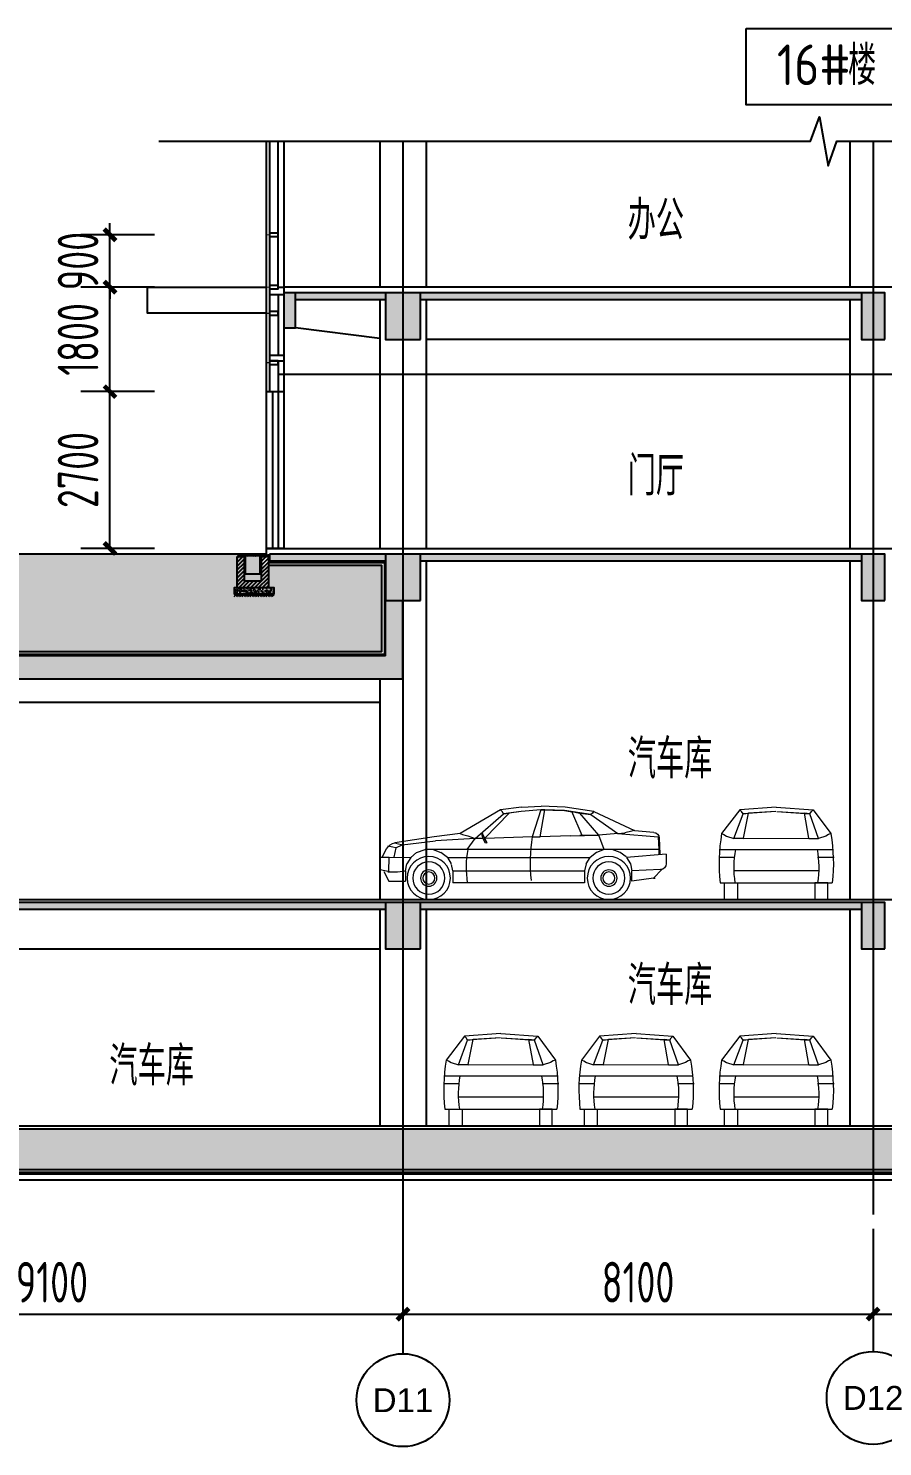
# Model space of a CAD drawing. Extents: x 33318 to 174393, y -247680 to 18171.
# Drawn here: x 109368 to 124086, y -44674 to -20244 of the extents above; entities that cross this region are included whole.
import ezdxf
from ezdxf.enums import TextEntityAlignment as Align

# ---------------------------------------------------------------- set-up
doc = ezdxf.new("R2010")
doc.units = 0
doc.header["$LTSCALE"] = 10
doc.header["$MEASUREMENT"] = 0
doc.linetypes.add('DASH', pattern=[0.35, 0.25, -0.1])
doc.linetypes.add('DOTE', pattern=[2.42, 2, -0.2, 0.02, -0.2])
for name, color, linetype in [('01-标注_尺寸', 124, 'Continuous'), ('01-标注_符号', 200, 'Continuous'), ('01-标注_轴线坐标', 132, 'Continuous'), ('02-TEXT_房间', 7, 'Continuous'), ('02-TEXT_轴号', 7, 'Continuous'), ('05-填充_156', 156, 'Continuous'), ('05-填充_天正', 26, 'Continuous'), ('A-C_玻璃幕墙', 140, 'Continuous'), ('A-D_铝板', 181, 'Continuous'), ('A-D_龙骨', 152, 'Continuous'), ('A-SUR_保温', 222, 'Continuous'), ('A-SUR_吊顶', 40, 'Continuous'), ('A-SUR_看线', 231, 'Continuous'), ('A-SUR_面层', 191, 'Continuous'), ('A-TECH_结构', 21, 'Continuous'), ('A_AXIS-轴线', 36, 'DOTE'), ('A_STR-砌块墙', 121, 'Continuous'), ('A_STR-砼墙', 51, 'Continuous'), ('A_STR-砼柱', 51, 'Continuous'), ('AXIS_TEXT', 7, 'Continuous'), ('构造物', 145, 'Continuous')]:
    doc.layers.add(name, color=color, linetype=linetype)
doc.layers.add('PUB_HATCH', color=8, linetype='Continuous', lineweight=0)
doc.styles.add('_TCH_AXIS', font='FZXiHei-I-Z08S.ttf')
doc.styles.add('_TCH_DIM_T3', font='ROS1', dxfattribs={"width": 0.8, "bigfont": 'JD'})
doc.styles.add('COMPLEX', font='COMPLEX')
doc.styles.get("Standard").update_dxf_attribs({"font": 'gbenor.shx', "bigfont": 'gbcbig.shx'})
doc.dimstyles.new('_TCH_ARCH&&200', dxfattribs={"dimtxt": 700, "dimasz": 200, "dimexe": 500, "dimexo": 600, "dimgap": 200, "dimtad": 1, "dimdec": 0, "dimzin": 0, "dimdsep": 46, "dimtxsty": '_TCH_DIM_T3', "dimblk": 'ARCHTICK', "dimcen": 0.09, "dimazin": 2, "dimtfac": 1, "dimtdec": 0, "dimtix": 1, "dimtmove": 2, "dimatfit": 3, "dimfxl": 0, "dimtolj": 1, "dimtzin": 0, "dimarcsym": 0})
pattern_1 = [(45, (118301.036, -29211.951), (-17.96051, 17.96051), []), (45, (118318.996, -29211.951), (-17.96051, 17.96051), [12.7, -6.35])]

# ---------------------------------------------------------------- blocks, each defined once
blk = doc.blocks.new('幕墙龙骨')
at = {"const_width": 20}
blk.add_lwpolyline([(-150, 0), (-200, 0)], dxfattribs=at)
blk.add_lwpolyline([(-150, 30), (-150, -30), (0, -30), (0, 30)], close=True)
blk = doc.blocks.new('A$C3E782531')
at = {"layer": 'PUB_HATCH'}
for p, q in [((357, 1547), (43, 1137)), ((253, 1055), (412, 1478)), ((984, 1593), (357, 1547)), ((385, 1519), (357, 1547)), ((412, 1478), (385, 1519)), ((977, 1519), (412, 1478)), ((412, 1478), (508, 1492)), ((422, 1060), (508, 1492)), ((977, 1519), (508, 1492)), ((984, 1593), (1620, 1547)), ((992, 1519), (1565, 1478)), ((992, 1519), (1469, 1492)), ((1565, 1478), (1469, 1492)), ((1546, 1060), (1469, 1492)), ((1565, 1478), (1592, 1519)), ((1715, 1055), (1565, 1478)), ((1592, 1519), (1620, 1547)), ((1620, 1547), (1925, 1137)), ((43, 1137), (84, 1123)), ((84, 1123), (130, 1096)), ((130, 1096), (253, 1055)), ((425, 1055), (253, 1055)), ((1544, 1055), (1715, 1055)), ((1838, 1096), (1715, 1055)), ((1885, 1123), (1838, 1096)), ((1925, 1137), (1885, 1123)), ((9, 864), (1971, 864)), ((271, 727), (2, 727)), ((1716, 495), (253, 495)), ((1985, 727), (1698, 727)), ((18, 290), (1951, 290))]:
    blk.add_line(p, q, dxfattribs=at)
for points in [[(43, 1137, 0.068594), (18, 290)], [(1925, 1137, -0.068594), (1951, 290)], [(281, 863, 0.088107), (273, 290)], [(1687, 863, -0.088107), (1696, 290)]]:
    blk.add_lwpolyline(points, format="xyb", dxfattribs=at)
blk.add_lwpolyline([(425, 1055), (1546, 1060)], dxfattribs=at)
for points in [[(96, 290), (317, 290), (317, 0), (96, 0)], [(1872, 290), (1652, 290), (1652, 0), (1872, 0)]]:
    blk.add_lwpolyline(points, close=True, dxfattribs=at)
blk = doc.blocks.new('dartt')
at = {"transparency": 33554641}
h = blk.add_hatch(dxfattribs=at)
h.set_pattern_fill('ANSI32', color=26)
h.set_pattern_definition([(45, (1294.211, 122.3605), (-3.367596, 3.367596), []), (45, (1296.4563, 122.3605), (-3.367596, 3.367596), [])])
edge = h.paths.add_edge_path()
edge.add_arc((0, 21), 4, 0, 90)
edge.add_line((0, 25), (0, 0))
edge.add_line((0, 0), (25, 0))
edge.add_arc((21, 0), 4, 0, 90)
edge.add_line((21, 4), (4, 4))
edge.add_line((4, 4), (4, 21))
blk.add_lwpolyline([(0, 25), (0, 0), (25, 0)])
blk.add_lwpolyline([(0, 25), (0, 25, -0.414214), (4, 21), (4, 4), (21, 4, -0.414214), (25, 0), (25, 0)], format="xyb")
blk = doc.blocks.new('_ArchTick')
at = {"color": 0, "linetype": 'ByBlock', "const_width": 0.4}
blk.add_lwpolyline([(-0.5, -0.5), (0.5, 0.5)], dxfattribs=at)
blk = doc.blocks.new('*D171')
at = {"layer": '01-标注_尺寸', "color": 0, "lineweight": -2, "transparency": 16777216}
for p, q in [((106722, -40925), (106722, -42892)), ((115822, -40925), (115822, -42892)), ((106722, -42392), (115822, -42392))]:
    blk.add_line(p, q, dxfattribs=at)
at = {"layer": 'Defpoints', "color": 0, "transparency": 16777216}
for p in [(106722, -40325), (115822, -40325), (115822, -42392)]:
    blk.add_point(p, dxfattribs=at)
at = {"layer": '01-标注_尺寸', "color": 0, "lineweight": -2, "transparency": 16777216, "xscale": 200, "yscale": 200, "zscale": 200, "rotation": 180}
blk.add_blockref('_ArchTick', (106722, -42392), dxfattribs=at)
at = {"layer": '01-标注_尺寸', "color": 0, "lineweight": -2, "transparency": 16777216, "xscale": 200, "yscale": 200, "zscale": 200}
blk.add_blockref('_ArchTick', (115822, -42392), dxfattribs=at)
at = {"layer": '01-标注_尺寸', "color": 0, "transparency": 16777216, "insert": (109775, -41842), "char_height": 700, "attachment_point": 5, "style": '_TCH_DIM_T3'}
blk.add_mtext('\\A1;9100', dxfattribs=at)
blk = doc.blocks.new('*D172')
at = {"layer": '01-标注_尺寸', "color": 0, "lineweight": -2, "transparency": 16777216}
for p, q in [((115822, -40925), (115822, -42892)), ((123922, -40925), (123922, -42892)), ((115822, -42392), (123922, -42392))]:
    blk.add_line(p, q, dxfattribs=at)
at = {"layer": 'Defpoints', "color": 0, "transparency": 16777216}
for p in [(115822, -40325), (123922, -40325), (123922, -42392)]:
    blk.add_point(p, dxfattribs=at)
at = {"layer": '01-标注_尺寸', "color": 0, "lineweight": -2, "transparency": 16777216, "xscale": 200, "yscale": 200, "zscale": 200, "rotation": 180}
blk.add_blockref('_ArchTick', (115822, -42392), dxfattribs=at)
at = {"layer": '01-标注_尺寸', "color": 0, "lineweight": -2, "transparency": 16777216, "xscale": 200, "yscale": 200, "zscale": 200}
blk.add_blockref('_ArchTick', (123922, -42392), dxfattribs=at)
at = {"layer": '01-标注_尺寸', "color": 0, "transparency": 16777216, "insert": (119872, -41842), "char_height": 700, "attachment_point": 5, "style": '_TCH_DIM_T3'}
blk.add_mtext('\\A1;8100', dxfattribs=at)
blk = doc.blocks.new('*D173')
at = {"layer": '01-标注_尺寸', "color": 0, "lineweight": -2, "transparency": 16777216}
for p, q in [((123922, -40925), (123922, -42892)), ((132622, -40925), (132622, -42892)), ((123922, -42392), (132622, -42392))]:
    blk.add_line(p, q, dxfattribs=at)
at = {"layer": 'Defpoints', "color": 0, "transparency": 16777216}
for p in [(123922, -40325), (132622, -40325), (132622, -42392)]:
    blk.add_point(p, dxfattribs=at)
at = {"layer": '01-标注_尺寸', "color": 0, "lineweight": -2, "transparency": 16777216, "xscale": 200, "yscale": 200, "zscale": 200, "rotation": 180}
blk.add_blockref('_ArchTick', (123922, -42392), dxfattribs=at)
at = {"layer": '01-标注_尺寸', "color": 0, "lineweight": -2, "transparency": 16777216, "xscale": 200, "yscale": 200, "zscale": 200}
blk.add_blockref('_ArchTick', (132622, -42392), dxfattribs=at)
at = {"layer": '01-标注_尺寸', "color": 0, "transparency": 16777216, "insert": (128272, -41842), "char_height": 700, "attachment_point": 5, "style": '_TCH_DIM_T3'}
blk.add_mtext('\\A1;8700', dxfattribs=at)
blk = doc.blocks.new('_AXISO')
blk.add_circle((0, 0), 0.5)
at = {"layer": 'AXIS_TEXT', "style": 'COMPLEX', "width": 1.041667}
blk.add_attdef('A', text='', height=0.56, dxfattribs=at).set_placement((-0.25, -0.28), (0.25, -0.28), align=Align.FIT)
blk = doc.blocks.new('_FZH')
blk.add_lwpolyline([(-0.5, -0.5), (0.5, -0.5), (0.5, 0.5), (-0.5, 0.5)], close=True)
at = {"layer": 'PUB_HATCH'}
blk.add_solid([(-0.5, -0.5), (0.5, -0.5), (-0.5, 0.5), (0.5, 0.5)], dxfattribs=at)
blk = doc.blocks.new('$elev$00000063')
at = {"layer": 'PUB_HATCH'}
for p, q in [((-1095, 1524), (-1792, 1196)), ((-1041, 1469), (-1505, 1142)), ((-1177, 1114), (-849, 1497)), ((-1095, 1524), (-596, 1598)), ((-1041, 1469), (-1095, 1524)), ((-1081, 1510), (-1068, 1497)), ((-1068, 1497), (-1041, 1469)), ((-1041, 1469), (-590, 1538)), ((-849, 1497), (-1041, 1469)), ((-891, 1109), (-713, 1524)), ((-713, 1524), (-849, 1497)), ((-685, 1524), (-713, 1524)), ((-590, 1538), (-685, 1524)), ((-596, 1598), (-183, 1613)), ((-180, 1551), (-590, 1538)), ((-590, 1538), (-249, 1551)), ((-249, 1551), (-180, 1551)), ((-166, 1087), (-249, 1551)), ((154, 1598), (-183, 1613)), ((-180, 1551), (161, 1524)), ((-180, 1551), (-33, 1085)), ((154, 1598), (516, 1551)), ((161, 1524), (462, 1483)), ((161, 1524), (366, 1497)), ((462, 1483), (366, 1497)), ((784, 1064), (366, 1497)), ((462, 1483), (489, 1524)), ((953, 1059), (462, 1483)), ((489, 1524), (516, 1551)), ((516, 1551), (1212, 1142)), ((-2218, 1068), (-2229, 786)), ((-2202, 1087), (-2215, 869)), ((-1505, 1142), (-2202, 1087)), ((-1792, 1196), (-2128, 1164)), ((-1792, 1196), (-1750, 1182)), ((-1750, 1182), (-1628, 1155)), ((-1505, 1142), (-1628, 1155)), ((-1505, 1142), (-1177, 1114)), ((-1273, 869), (-1177, 1114)), ((-1177, 1114), (-891, 1109)), ((-693, 1103), (-1177, 1114)), ((-891, 1109), (-853, 1107)), ((-693, 1103), (-166, 1087)), ((-33, 1085), (-166, 1087)), ((-33, 1085), (782, 1060)), ((746, 983), (779, 1053)), ((746, 983), (751, 987)), ((746, 983), (762, 983)), ((751, 987), (789, 1059)), ((783, 987), (762, 983)), ((779, 1053), (834, 1158)), ((822, 1059), (783, 987)), ((819, 1120), (789, 1059)), ((834, 1158), (819, 1120)), ((835, 1120), (822, 1059)), ((822, 1059), (953, 1059)), ((834, 1158), (835, 1120)), ((1076, 1101), (953, 1059)), ((1090, 869), (953, 1059)), ((953, 1059), (1636, 1019)), ((1172, 1128), (1076, 1101)), ((1212, 1142), (1172, 1128)), ((1212, 1142), (1661, 1087)), ((2210, 950), (1636, 1019)), ((1661, 1087), (2334, 982)), ((-2338, 786), (-2338, 622)), ((-2338, 786), (-1655, 732)), ((-2215, 869), (-2215, 786)), ((-2215, 869), (1814, 869)), ((-1650, 741), (-1546, 814)), ((-1546, 814), (-1409, 869)), ((-1273, 869), (-1136, 814)), ((-1136, 814), (-1027, 732)), ((1431, 732), (1541, 814)), ((1677, 869), (1541, 814)), ((1964, 814), (1814, 869)), ((2060, 732), (1964, 814)), ((2436, 738), (2060, 732)), ((2319, 896), (2210, 950)), ((2219, 951), (2327, 973)), ((2319, 896), (2373, 909)), ((2319, 896), (2352, 738)), ((2373, 909), (2456, 923)), ((2596, 735), (2436, 738)), ((2441, 488), (2436, 738)), ((2556, 735), (2480, 878)), ((2596, 735), (2587, 520)), ((-2262, 524), (-2119, 377)), ((-2242, 522), (-1750, 500)), ((-1723, 623), (-1750, 500)), ((-1750, 322), (-1750, 500)), ((-1655, 732), (-1723, 623)), ((-958, 623), (-1027, 732)), ((1431, 732), (-1027, 732)), ((-958, 623), (-931, 500)), ((-931, 500), (-931, 295)), ((1335, 500), (-931, 500)), ((1335, 500), (1335, 295)), ((1337, 499), (1362, 610)), ((1431, 732), (1363, 623)), ((2060, 732), (2127, 623)), ((2155, 500), (2127, 623)), ((2155, 500), (2155, 322)), ((2291, 486), (2155, 500)), ((2428, 486), (2587, 520)), ((-2119, 377), (-2147, 377)), ((-2119, 377), (-1750, 322)), ((-931, 295), (1335, 295)), ((2437, 322), (2155, 322)), ((2456, 486), (2291, 486)), ((2523, 488), (2437, 322))]:
    blk.add_line(p, q, dxfattribs=at)
for points in [[(-33, 1085, -0.073246), (-13, 336)], [(1079, 868, -0.088107), (1087, 295)]]:
    blk.add_lwpolyline(points, format="xyb", dxfattribs=at)
for centre, radius in [((-1352, 377), 372), ((1751, 377), 372), ((-1352, 377), 277), ((-1352, 377), 141), ((1751, 377), 277), ((1751, 377), 141), ((-1352, 377), 104), ((1751, 377), 104)]:
    blk.add_circle(centre, radius, dxfattribs=at)
for centre, radius, start, end in [((-2118, 1064), 100, 95.5094, 177.8582), ((2303, 784), 200, 27.974, 81.1208), ((-2238, 622), 100, 180, 267.3569)]:
    blk.add_arc(centre, radius, start, end, dxfattribs=at)
at = {"layer": 'PUB_HATCH', "width": 0.8, "flags": 9}
for tag in ['XSIZE', 'YSIZE']:
    blk.add_attdef(tag, (0, 0), '', height=0.5, dxfattribs=at)
blk = doc.blocks.new('$LinePat$素土夯实')
at = {"color": 0}
for p, q in [((0, -210), (210, 0)), ((120, -300), (420, 0)), ((420, 0), (608, -188)), ((495, -300), (795, 0)), ((615, 0), (705, -90)), ((210, -210), (300, -300)), ((315, -105), (502, -293)), ((705, -300), (795, -210))]:
    blk.add_line(p, q, dxfattribs=at)
blk = doc.blocks.new('*D235')
at = {"layer": '01-标注_尺寸', "color": 0, "lineweight": -2, "transparency": 16777216}
for p, q in [((110774, -23802), (110774, -23602)), ((111542, -23802), (110274, -23802)), ((110774, -24702), (110774, -23802)), ((111542, -24702), (110274, -24702)), ((110774, -24702), (110774, -24902))]:
    blk.add_line(p, q, dxfattribs=at)
at = {"layer": 'Defpoints', "color": 0, "transparency": 16777216}
for p in [(110774, -23802), (112142, -23802), (112142, -24702)]:
    blk.add_point(p, dxfattribs=at)
at = {"layer": '01-标注_尺寸', "color": 0, "lineweight": -2, "transparency": 16777216, "xscale": 200, "yscale": 200, "zscale": 200}
for p, rotation in [((110774, -23802), 270), ((110774, -24702), 90)]:
    blk.add_blockref('_ArchTick', p, dxfattribs=dict(at, rotation=rotation))
at = {"layer": '01-标注_尺寸', "color": 0, "transparency": 16777216, "insert": (110224, -24252), "char_height": 700, "attachment_point": 5, "rotation": 90, "style": '_TCH_DIM_T3'}
blk.add_mtext('\\A1;900', dxfattribs=at)
blk = doc.blocks.new('*D236')
at = {"layer": '01-标注_尺寸', "color": 0, "lineweight": -2, "transparency": 16777216}
for p, q in [((111542, -24702), (110274, -24702)), ((110774, -26502), (110774, -24702)), ((111542, -26502), (110274, -26502))]:
    blk.add_line(p, q, dxfattribs=at)
at = {"layer": 'Defpoints', "color": 0, "transparency": 16777216}
for p in [(110774, -24702), (112142, -24702), (112142, -26502)]:
    blk.add_point(p, dxfattribs=at)
at = {"layer": '01-标注_尺寸', "color": 0, "lineweight": -2, "transparency": 16777216, "xscale": 200, "yscale": 200, "zscale": 200}
for p, rotation in [((110774, -24702), 90), ((110774, -26502), 270)]:
    blk.add_blockref('_ArchTick', p, dxfattribs=dict(at, rotation=rotation))
at = {"layer": '01-标注_尺寸', "color": 0, "transparency": 16777216, "insert": (110224, -25602), "char_height": 700, "attachment_point": 5, "rotation": 90, "style": '_TCH_DIM_T3'}
blk.add_mtext('\\A1;1800', dxfattribs=at)
blk = doc.blocks.new('*D237')
at = {"layer": '01-标注_尺寸', "color": 0, "lineweight": -2, "transparency": 16777216}
for p, q in [((111542, -26502), (110274, -26502)), ((110774, -29202), (110774, -26502)), ((111542, -29202), (110274, -29202))]:
    blk.add_line(p, q, dxfattribs=at)
at = {"layer": 'Defpoints', "color": 0, "transparency": 16777216}
for p in [(110774, -26502), (112142, -26502), (112142, -29202)]:
    blk.add_point(p, dxfattribs=at)
at = {"layer": '01-标注_尺寸', "color": 0, "lineweight": -2, "transparency": 16777216, "xscale": 200, "yscale": 200, "zscale": 200}
for p, rotation in [((110774, -26502), 90), ((110774, -29202), 270)]:
    blk.add_blockref('_ArchTick', p, dxfattribs=dict(at, rotation=rotation))
at = {"layer": '01-标注_尺寸', "color": 0, "transparency": 16777216, "insert": (110224, -27852), "char_height": 700, "attachment_point": 5, "rotation": 90, "style": '_TCH_DIM_T3'}
blk.add_mtext('\\A1;2700', dxfattribs=at)

msp = doc.modelspace()

# ---------------------------------------------------------------- hatches: boundary and pattern name
at = {"layer": '05-填充_156'}
h = msp.add_hatch(dxfattribs=at)
h.set_pattern_fill('AR-SAND', color=256, scale=100)
h.set_pattern_definition([(37.5, (-662271.12, 43823.55), (-8.000156, 244.70662), [0, -193.04, 0, -215.9, 0, -206.375]), (7.5, (-662271.12, 43823.55), (224.76164, 358.41255), [0, -104.14, 0, -173.99, 0, -66.675]), (327.5, (-662427.33, 43823.55), (395.496185, 0.71859), [0, -63.5, 0, -228.6, 0, -298.45]), (317.5, (-662427.33, 43823.55), (381.77823, 111.46466), [0, -31.75, 0, -149.86, 0, -171.45])])
h.paths.add_polyline_path([(57428.1, -31052), (57428.1, -29372), (113402, -29302), (113402, -29492), (115452, -29492), (115452, -30982)])
at = {"layer": '05-填充_天正'}
for points in [[(113972, -24802), (113972, -24922), (115522, -24922), (115522, -24802)], [(116122, -24802), (116122, -24922), (123722, -24922), (123722, -24802)], [(115522, -29422), (115522, -29302), (113522, -29302), (113522, -29422)], [(116122, -29302), (116122, -29422), (123722, -29422), (123722, -29302)], [(115522, -31052), (115822, -31452), (115822, -30102), (115522, -30102)], [(106922, -31052), (106922, -31452), (115822, -31452), (115522, -31052)], [(106922, -35302), (106922, -35422), (115522, -35422), (115522, -35302)], [(116122, -35302), (116122, -35422), (123722, -35422), (123722, -35302)], [(57322, -39202), (57322, -39902), (135722, -39902), (135722, -39435.3), (135522, -39202)]]:
    msp.add_hatch(color=256, dxfattribs=at).paths.add_polyline_path(points)
h = msp.add_hatch(dxfattribs=at)
h.set_pattern_fill('ANSI33', color=256, scale=8)
h.set_pattern_definition([(45, (118315.536, -29211.951), (-17.96051, 17.96051), []), (45, (118333.496, -29211.951), (-17.96051, 17.96051), [12.7, -6.35])])
h.paths.add_polyline_path([(112996, -29302), (112996, -29332), (113091.5, -29332), (113091.5, -29302)])
h = msp.add_hatch(dxfattribs=at)
h.set_pattern_fill('ANSI33', color=256, scale=8)
h.set_pattern_definition(pattern_1)
h.paths.add_polyline_path([(113156.5, -29332), (113156.5, -29302), (113106.5, -29302), (113106.5, -29332)])
h = msp.add_hatch(dxfattribs=at)
h.set_pattern_fill('ANSI33', color=256, scale=8)
h.set_pattern_definition(pattern_1)
h.paths.add_polyline_path([(113221.5, -29332), (113221.5, -29302), (113171.5, -29302), (113171.5, -29332)])
h = msp.add_hatch(dxfattribs=at)
h.set_pattern_fill('ANSI33', color=256, scale=8)
h.set_pattern_definition(pattern_1)
h.paths.add_polyline_path([(113286.5, -29332), (113286.5, -29302), (113236.5, -29302), (113236.5, -29332)])
h = msp.add_hatch(dxfattribs=at)
h.set_pattern_fill('ANSI33', color=256, scale=8)
h.set_pattern_definition(pattern_1)
h.paths.add_polyline_path([(113351.5, -29332), (113351.5, -29302), (113301.5, -29302), (113301.5, -29332)])
h = msp.add_hatch(dxfattribs=at)
h.set_pattern_fill('ANSI33', color=256, scale=8)
h.set_pattern_definition([(45, (118325.536, -29211.951), (-17.96051, 17.96051), []), (45, (118343.496, -29211.951), (-17.96051, 17.96051), [12.7, -6.35])])
h.paths.add_polyline_path([(113472, -29332), (113472, -29302), (113366.5, -29302), (113366.5, -29332)])
h = msp.add_hatch(dxfattribs=at)
h.set_pattern_fill('ANSI31', color=256, scale=30)
h.set_pattern_definition([(45, (114336.02, -29211.95), (-33.676, 33.676), [])])
h.paths.add_polyline_path([(112964, -29342), (113084, -29342), (113084, -29762), (113384, -29762), (113384, -29342), (113504, -29342), (113504, -29882), (112964, -29882)])
h = msp.add_hatch(dxfattribs=at)
h.set_pattern_fill('AR-CONC', color=256, scale=50)
h.set_pattern_definition([(50, (114336.02, -29311.95), (91.0923, -7.9695), [9.525, -104.775]), (355, (114336.02, -29311.95), (-17.6214, 95.5283), [7.62, -83.82]), (100.451, (114343.61, -29312.615), (73.4713, 87.5583), [8.095, -89.045]), (46.184, (114336.02, -29286.55), (135.5395, -21.021), [14.287, -157.162]), (96.636, (114347.31, -29288.3), (118.702, 123.713), [12.143, -133.567]), (351.184, (114336.02, -29286.55), (118.702, 123.713), [11.43, -125.73]), (21, (114348.72, -29292.9), (75.8074, -51.1328), [9.525, -104.775]), (326, (114348.72, -29292.9), (30.901, 92.094), [7.62, -83.82]), (71.4514, (114355.04, -29297.16), (106.7082, 40.9614), [8.095, -89.045]), (37.5, (114336.02, -29311.95), (1.5443, 42.2775), [0, -82.804, 0, -85.09, 0, -84.1375]), (7.5, (114336.02, -29311.95), (33.4098, 50.0903), [0, -48.514, 0, -80.899, 0, -32.0675]), (327.5, (114307.698, -29311.95), (67.7953, -2.8644), [0, -31.75, 0, -99.06, 0, -131.445]), (317.5, (114295, -29311.95), (74.0646, 12.7132), [0, -41.275, 0, -65.786, 0, -93.345])])
edge = h.paths.add_edge_path()
edge.add_line((113504, -29882), (112916, -29882))
edge.add_line((112916, -29882), (112916, -29982))
edge.add_line((112916, -29982), (113604, -29982))
edge.add_line((113604, -29982), (113604, -29882))
edge.add_line((113604, -29882), (113084, -29882))

# ---------------------------------------------------------------- linework, layer by layer
at = {"layer": '01-标注_符号'}
msp.add_lwpolyline([(111618.5, -22189.7), (122846.1, -22189.7), (122998.9, -21769.7), (123147.1, -22609.7), (123296.1, -22189.7), (134523.7, -22189.7)], dxfattribs=at)
at = {"layer": '01-标注_轴线坐标'}
for p, q in [((123922, -41035.1), (123922, -43035.1)), ((115822, -41074.3), (115822, -43074.3))]:
    msp.add_line(p, q, dxfattribs=at)
at = {"layer": '02-TEXT_房间'}
msp.add_lwpolyline([(121733.8, -20244.2), (124633, -20244.2), (124633, -21559), (121733.8, -21559)], close=True, dxfattribs=at)
at = {"layer": '05-填充_天正'}
msp.add_lwpolyline([(113104, -29332), (113104, -29642), (113364, -29642), (113364, -29332)], dxfattribs=at)
at = {"layer": 'A-C_玻璃幕墙'}
for points in [[(113472, -26502), (113472, -22189.7)], [(113522, -22189.7), (113522, -26502)], [(113672, -24702), (113672, -22189.7)], [(113672, -24830.3), (113672, -25872)], [(113672, -25972), (113672, -26502)], [(113572, -26502), (113572, -29202)], [(113672, -26502), (113672, -29202)]]:
    msp.add_lwpolyline(points, dxfattribs=at)
msp.add_lwpolyline([(113772, -29202), (113472, -29202), (113472, -26502), (113772, -26502)], close=True, dxfattribs=at)
at = {"layer": 'A-D_铝板'}
msp.add_lwpolyline([(113472, -25152), (111422, -25152), (111422, -24702), (113472, -24702)], dxfattribs=at)
at = {"layer": 'A-SUR_保温'}
for points in [[(113522, -24732), (113672, -24732), (113672, -24702), (113772, -24702), (113772, -24832), (113522, -24832)], [(113672, -24832), (113672, -25872)], [(113522, -25872), (113772, -25872)], [(113522, -25972), (113772, -25972)], [(113522, -29302), (113522, -29442), (115502, -29442), (115502, -31032), (100993.4, -31032)], [(113504, -29302), (113504, -29492), (115452, -29492), (115452, -30982), (100993.4, -30982)], [(143602, -29352), (143602, -40082), (49734.2, -40082), (48925.9, -41481.9), (46018.1, -41482), (45209.8, -40082), (40142, -40082), (40142, -29422)], [(143502, -29352), (143502, -39982), (49676.5, -39982), (48868.2, -41381.9), (46075.8, -41382), (45267.5, -39982), (40242, -39982), (40242, -29422)], [(143482, -29352), (143482, -39962), (49665, -39962), (48856.7, -41361.9), (46087.4, -41362), (45279.1, -39962), (40262, -39962), (40262, -29422)], [(143472, -29352), (143472, -39952), (49659.2, -39952), (48850.9, -41351.9), (46093.1, -41352), (45284.9, -39952), (40272, -39952), (40272, -29422)]]:
    msp.add_lwpolyline(points, dxfattribs=at)
at = {"layer": 'A-SUR_吊顶', "linetype": 'DASH'}
msp.add_lwpolyline([(113672, -26202), (133122, -26202)], dxfattribs=at)
at = {"layer": 'A-SUR_面层'}
for p, q in [((113472, -29302), (112996, -29302)), ((112996, -29332), (112996, -29302)), ((113091.5, -29332), (113091.5, -29302)), ((113106.5, -29332), (113106.5, -29302)), ((113156.5, -29332), (113156.5, -29302)), ((113171.5, -29332), (113171.5, -29302)), ((113221.5, -29332), (113221.5, -29302)), ((113236.5, -29332), (113236.5, -29302)), ((113286.5, -29332), (113286.5, -29302)), ((113301.5, -29332), (113301.5, -29302)), ((113351.5, -29332), (113351.5, -29302)), ((113366.5, -29332), (113366.5, -29302)), ((113472, -29332), (113472, -29302)), ((113472, -29332), (112996, -29332))]:
    msp.add_line(p, q, dxfattribs=at)
for points in [[(133022, -24702), (113772, -24702)], [(113472, -29302), (113472, -29202), (133322, -29202)], [(100993.4, -35252), (135522, -35252)], [(107992.5, -35252), (135522, -35252)], [(135522, -39152), (100993.4, -39152)]]:
    msp.add_lwpolyline(points, dxfattribs=at)
at = {"layer": 'A-TECH_结构'}
for points in [[(113772, -22189.7), (113772, -26502)], [(115422, -22189.7), (115422, -24702)], [(116222, -22189.7), (116222, -24702)], [(123522, -22189.7), (123522, -24702)], [(115422, -24922), (115422, -29202)], [(116222, -24922), (116222, -29202)], [(123522, -24922), (123522, -29202)], [(115422, -25588.6), (113972, -25402)], [(123522, -25602), (116222, -25602)], [(116222, -29422), (116222, -35252)], [(123522, -29422), (123522, -35252)], [(115422, -31452), (115422, -35252)], [(107122, -31852), (115422, -31852)], [(115422, -35422), (115422, -39152)], [(116222, -35422), (116222, -39152)], [(123522, -35422), (123522, -39152)], [(107122, -36102), (115422, -36102)]]:
    msp.add_lwpolyline(points, dxfattribs=at)
at = {"layer": 'A_AXIS-轴线'}
for p, q in [((115822, -22189.7), (115822, -41074.3)), ((123922, -22189.7), (123922, -40675.5))]:
    msp.add_line(p, q, dxfattribs=at)
at = {"layer": 'A_STR-砌块墙'}
msp.add_line((113472, -29302), (40002, -29302), dxfattribs=at)
for points in [[(112964, -29342), (113084, -29342), (113084, -29762), (113384, -29762), (113384, -29342), (113504, -29342), (113504, -29882), (112964, -29882), (112964, -29342)], [(113504, -29882), (112916, -29882), (112916, -29982), (113604, -29982), (113604, -29882), (113084, -29882)]]:
    msp.add_lwpolyline(points, dxfattribs=at)
at = {"layer": 'A_STR-砼墙'}
for p, q in [((115522, -24802), (113972, -24802)), ((123722, -24802), (116122, -24802)), ((115522, -24922), (113972, -24922)), ((123722, -24922), (116122, -24922)), ((115522, -29302), (113522, -29302)), ((113522, -29422), (113522, -29302)), ((123722, -29302), (116122, -29302)), ((115522, -29422), (113522, -29422)), ((123722, -29422), (116122, -29422)), ((115522, -31052), (115522, -30102)), ((115822, -31452), (115822, -30102)), ((115522, -31052), (106922, -31052)), ((115822, -31452), (106922, -31452)), ((115522, -35302), (106922, -35302)), ((115522, -35422), (106922, -35422)), ((123722, -35302), (116122, -35302)), ((123722, -35422), (116122, -35422)), ((57322, -39202), (135522, -39202)), ((57322, -39902), (135722, -39902))]:
    msp.add_line(p, q, dxfattribs=at)

# ---------------------------------------------------------------- block references
at = {"layer": '01-标注_轴线坐标'}
ref = msp.add_blockref('_AXISO', (115822, -43874.3), dxfattribs=dict(at, xscale=1600, yscale=1600, zscale=1600))
ref.add_attrib('A', 'D11', dxfattribs={"layer": '02-TEXT_轴号', "height": 411.73, "style": '_TCH_AXIS'}).set_placement((115301.2, -44080.2), (116342.8, -44080.2), align=Align.FIT)
ref = msp.add_blockref('_AXISO', (123922, -43835.1), dxfattribs=dict(at, xscale=1600, yscale=1600, zscale=1600))
ref.add_attrib('A', 'D12', dxfattribs={"layer": '02-TEXT_轴号', "height": 411.73, "style": '_TCH_AXIS'}).set_placement((123401.2, -44040.9), (124442.8, -44040.9), align=Align.FIT)
at = {"layer": 'A-D_龙骨'}
for p in [(113672, -23802), (113672, -24702), (113672, -25152), (113672, -26002)]:
    msp.add_blockref('幕墙龙骨', p, dxfattribs=at)
at = {"layer": 'A-SUR_看线', "xscale": -0.173084531101903, "yscale": 0.1666666666666667, "zscale": 0.1666666666666667, "rotation": 359.999963863441}
for p in [(113053.6, -29982), (113191.2, -29982), (113328.8, -29982), (113466.4, -29982), (113604, -29982)]:
    msp.add_blockref('$LinePat$素土夯实', p, dxfattribs=at)
at = {"layer": 'A_STR-砼柱', "rotation": 90}
for p, xscale, yscale, zscale in [((113872, -25102), 600, 200, 200), ((115822, -25202), 800, 600, 600), ((123922, -25202), 800, 400, 400), ((115822, -29702), 800, 600, 600), ((123922, -29702), 800, 400, 400), ((115822, -35702), 800, 600, 600), ((123922, -35702), 800, 400, 400)]:
    msp.add_blockref('_FZH', p, dxfattribs=dict(at, xscale=xscale, yscale=yscale, zscale=zscale))
at = {"layer": 'PUB_HATCH', "yscale": -1, "rotation": 179.9999999999999}
msp.add_blockref('$elev$00000063', (118017.7, -35256.8), dxfattribs=at)
at = {"layer": 'PUB_HATCH'}
for p in [(121268.4, -35252), (116523, -39152), (118853.2, -39152), (121268.4, -39152)]:
    msp.add_blockref('A$C3E782531', p, dxfattribs=at)
at = {"layer": '构造物', "linetype": 'DASH', "ltscale": 0.2}
msp.add_blockref('dartt', (112983.8, -29342), dxfattribs=at)
at = {"layer": '构造物', "linetype": 'DASH', "ltscale": 0.2, "xscale": -1}
msp.add_blockref('dartt', (113484.2, -29342), dxfattribs=at)

# ---------------------------------------------------------------- texts
at = {"layer": '02-TEXT_房间'}
for s, height, p in [('16#', 700, (122264.7, -21221.4)), ('楼', 675.2, (123489.7, -21221.4)), ('办公', 675.18, (119692.9, -23885.1)), ('门厅', 675.18, (119692.9, -28289.7)), ('汽车库', 675.18, (119695.5, -33165.2)), ('汽车库', 675.18, (119695.5, -37065.2)), ('汽车库', 675.18, (110764.1, -38453))]:
    msp.add_text(s, height=height, dxfattribs=at).set_placement(p)

# ---------------------------------------------------------------- dimensions: what is measured, and where the dimension line sits
at = {"layer": '01-标注_尺寸'}
for p1, p2, distance, picture, middle in [((112141.9, -24702), (112141.9, -23802), 1367.9, '*D235', (110224, -24252)), ((112141.9, -26502), (112141.9, -24702), 1367.9, '*D236', (110224, -25602)), ((112141.9, -29202), (112141.9, -26502), 1367.9, '*D237', (110224, -27852)), ((115822, -40325.5), (123922, -40325.5), -2066.4, '*D172', (119872, -41841.9)), ((123922, -40325.5), (132622, -40325.5), -2066.4, '*D173', (128272, -41841.9))]:
    dim = msp.add_aligned_dim(p1=p1, p2=p2, distance=distance, dimstyle='_TCH_ARCH&&200', dxfattribs=at)
    dim.commit()
    dim.dimension.update_dxf_attribs({"geometry": picture, "text_midpoint": middle})
dim = msp.add_linear_dim(base=(115822, -42391.9), p1=(106722, -40325.5), p2=(115822, -40325.5), angle=0, dimstyle='_TCH_ARCH&&200', dxfattribs=at)
dim.commit()
dim.dimension.update_dxf_attribs({"geometry": '*D171', "text_midpoint": (109775.2, -41841.9), "dimtype": 161})

doc.saveas('drawing.dxf')
